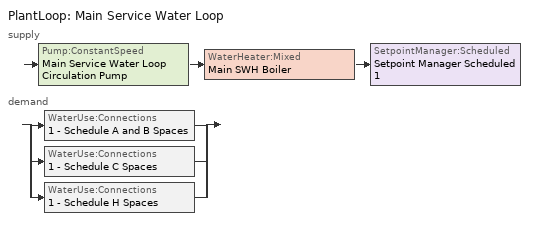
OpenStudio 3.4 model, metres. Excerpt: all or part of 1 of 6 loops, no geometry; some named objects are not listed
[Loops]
PlantLoop 'Main Service Water Loop'
 supply: Pump:ConstantSpeed 'Main Service Water Loop Circulation Pump' > WaterHeater:Mixed 'Main SWH Boiler' > SetpointManager:Scheduled 'Setpoint Manager Scheduled 1'
 demand: split
  | WaterUse:Connections '1 - Schedule A and B Spaces'
  | WaterUse:Connections '1 - Schedule C Spaces'
  | WaterUse:Connections '1 - Schedule H Spaces'
[PlantLoop]
Main Service Water Loop: Glycol Concentration=0; Maximum Loop Temperature {C}=60; Minimum Loop Temperature {C}=10; Plant Loop Volume {m3}=Autocalculate; Load Distribution Scheme=Optimal
[Sizing:Plant]
Main Service Water Loop: Loop Type=Heating; Design Loop Exit Temperature {C}=60; Loop Design Temperature Difference {deltaC}=5; Sizing Option=NonCoincident; Zone Timesteps in Averaging Window=1; Coincident Sizing Factor Mode=None
[WaterUse:Equipment]
Name | Water Use Equipment Definition | Space | Flow Rate Fraction Schedule
Water Fixture Sch C | 1 - Schedule C | Patient Rooms | 3 - NECB C SWH
Water Fixture A and B | 1 - Schedule A and B | Office - Corner | 1 - NECB A SWH
Water Fixture Sch H | 1 - Schedule H | Staff Lounge | 4 - NECB H SWH
[WaterUse:Equipment:Definition] Target Temperature Schedule=11 - WaterUse Target Schedule; Sensible Fraction Schedule=10 - WaterUse Sensible Fraction Schedule; Latent Fraction Schedule=9 - WaterUse Latent Fraction Schedule
Name | Peak Flow Rate {m3/s}
1 - Schedule A and B | 3.44e-06
1 - Schedule C | 5.88e-06
1 - Schedule H | 5.41e-06
[SetpointManager:Scheduled]
Setpoint Manager Scheduled 1: Control Variable=Temperature; Schedule=SHW_Temperature_140F
[Pump:ConstantSpeed]
Main Service Water Loop Circulation Pump: Rated Flow Rate {m3/s}=autosize; Rated Pump Head {Pa}=1; Rated Power Consumption {W}=autosize; Motor Efficiency=0.9; Fraction of Motor Inefficiencies to Fluid Stream=0; Pump Control Type=Intermittent; Design Power Sizing Method=PowerPerFlowPerPressure; Design Electric Power per Unit Flow Rate {W/(m3/s)}=348701.1; Design Shaft Power per Unit Flow Rate per Unit Head {W-s/m3-Pa}=1.28205
[WaterHeater:Mixed]
Main SWH Boiler: Tank Volume {m3}=Autosize; Setpoint Temperature Schedule=SHW_Temperature_140F; Deadband Temperature Difference {deltaC}=2; Maximum Temperature Limit {C}=60; Heater Control Type=Cycle; Heater Maximum Capacity {W}=10000000; Heater Fuel Type=FuelOilNo2; Heater Thermal Efficiency=0.801543; Off Cycle Parasitic Fuel Consumption Rate {W}=2250; Off Cycle Parasitic Fuel Type=Electricity; Off Cycle Parasitic Heat Fraction to Tank=0.8; On Cycle Parasitic Fuel Consumption Rate {W}=2562; On Cycle Parasitic Fuel Type=Electricity; Ambient Temperature Indicator=Schedule; Ambient Temperature Schedule=Water Heater Ambient Temp Schedule - 70F; Off Cycle Loss Coefficient to Ambient Temperature {W/K}=6; On Cycle Loss Coefficient to Ambient Temperature {W/K}=6; Use Side Effectiveness=1; Source Side Effectiveness=1; Use Side Design Flow Rate {m3/s}=autosize; Source Side Design Flow Rate {m3/s}=autosize; Indirect Water Heating Recovery Time {hr}=1.5; Source Side Flow Control Mode=IndirectHeatPrimarySetpoint
[WaterHeater:Sizing]
Main SWH Boiler: Design Mode=PeakDraw; Time Storage Can Meet Peak Draw {hr}=0.538503; Time for Tank Recovery {hr}=0; Nominal Tank Volume for Autosizing Plant Connections {m3}=1
[WaterUse:Connections] Hot Water Supply Temperature Schedule=8 - Hot Water Temperature; Cold Water Supply Temperature Schedule=7 - Chilled Water Temperature
Name | Water Use Equipment Name 1
1 - Schedule A and B Spaces | Water Fixture A and B
1 - Schedule C Spaces | Water Fixture Sch C
1 - Schedule H Spaces | Water Fixture Sch H
[Schedule:Ruleset]
Name | Default Day Schedule | Summer Design Day Schedule | Winter Design Day Schedule
1 - NECB A SWH | Schedule Day 3
3 - NECB C SWH | Schedule Day 5
4 - NECB H SWH | Schedule Day 6
7 - Chilled Water Temperature | Chilled_Water_Temperature_Default
8 - Hot Water Temperature | Hot_Water_Temperature_Default
SHW_Temperature_140F | SHW_Temperature_140F_Default | SHW_Temperature_140F_Summer_Design_Day | SHW_Temperature_140F_Winter_Design_Day
Water Heater Ambient Temp Schedule - 70F | Water Heater Ambient Temp Schedule - 70F_Default | Water Heater Ambient Temp Schedule - 70F_Summer_Design_Day | Water Heater Ambient Temp Schedule - 70F_Winter_Design_Day
9 - WaterUse Latent Fraction Schedule | Schedule Day 12
10 - WaterUse Sensible Fraction Schedule | Schedule Day 13
11 - WaterUse Target Schedule | Schedule Day 14
[Schedule:Day]
Schedule Day 3; Schedule Day 5; Schedule Day 6: 24, 0, 0.3
NECB A SWH - Sun; NECB A SWH - Sat; Schedule Day 12: 24, 0, 0.05
NECB A SWH - Mon-Fri: 7, 0, 0.05, 8, 0, 0.1, 10, 0, 0.5, 16, 0, 0.9, 17, 0, 0.7, 18, 0, 0.5, 19, 0, 0.3, 22, 0, 0.2, 24, 0, 0.05
NECB C SWH - Mon-Fri: 8, 0, 0.05, 9, 0, 0.1, 10, 0, 0.2, 11, 0, 0.3, 12, 0, 0.4, 16, 0, 0.8, 17, 0, 0.6, 18, 0, 0.4, 19, 0, 0.3, 21, 0, 0.2, 24, 0, 0.05
NECB C SWH - Sat: 8, 0, 0.05, 9, 0, 0.1, 10, 0, 0.2, 11, 0, 0.3, 12, 0, 0.5, 16, 0, 0.9, 17, 0, 0.7, 18, 0, 0.5, 19, 0, 0.3, 21, 0, 0.2, 24, 0, 0.05
NECB C SWH - Sun: 10, 0, 0.05, 11, 0, 0.1, 12, 0, 0.2, 13, 0, 0.4, 15, 0, 0.8, 16, 0, 0.6, 17, 0, 0.4, 18, 0, 0.3, 19, 0, 0.2, 24, 0, 0.05
NECB H SWH - Mon-Fri; NECB H SWH - Sat; NECB H SWH - Sun: 24, 0, 0.9
Chilled_Water_Temperature_Default: 24, 0, 5
Hot_Water_Temperature_Default; SHW_Temperature_140F_Default; SHW_Temperature_140F_Summer_Design_Day; SHW_Temperature_140F_Winter_Design_Day; Schedule Day 14: 24, 0, 60
Water Heater Ambient Temp Schedule - 70F_Default; Water Heater Ambient Temp Schedule - 70F_Summer_Design_Day; Water Heater Ambient Temp Schedule - 70F_Winter_Design_Day: 24, 0, 21.11
Schedule Day 13: 24, 0, 0.2
[Schedule:Rule]
Name | Schedule Ruleset | Rule Order | Day Schedule | Apply Sunday | Apply Saturday | Apply Monday | Apply Tuesday | Apply Wednesday | Apply Thursday | Apply Friday
Schedule Rule 137 | 1 - NECB A SWH | 2 | NECB A SWH - Sun | Yes | No
Schedule Rule 138 | 1 - NECB A SWH | 1 | NECB A SWH - Sat | No | Yes
Schedule Rule 139 | 1 - NECB A SWH | 0 | NECB A SWH - Mon-Fri |  |  | Yes | Yes | Yes | Yes | Yes
Schedule Rule 143 | 3 - NECB C SWH | 0 | NECB C SWH - Mon-Fri |  |  | Yes | Yes | Yes | Yes | Yes
Schedule Rule 144 | 3 - NECB C SWH | 1 | NECB C SWH - Sat | No | Yes
Schedule Rule 145 | 3 - NECB C SWH | 2 | NECB C SWH - Sun | Yes | No
Schedule Rule 146 | 4 - NECB H SWH | 0 | NECB H SWH - Mon-Fri |  |  | Yes | Yes | Yes | Yes | Yes
Schedule Rule 147 | 4 - NECB H SWH | 1 | NECB H SWH - Sat | No | Yes
Schedule Rule 148 | 4 - NECB H SWH | 2 | NECB H SWH - Sun | Yes | No
